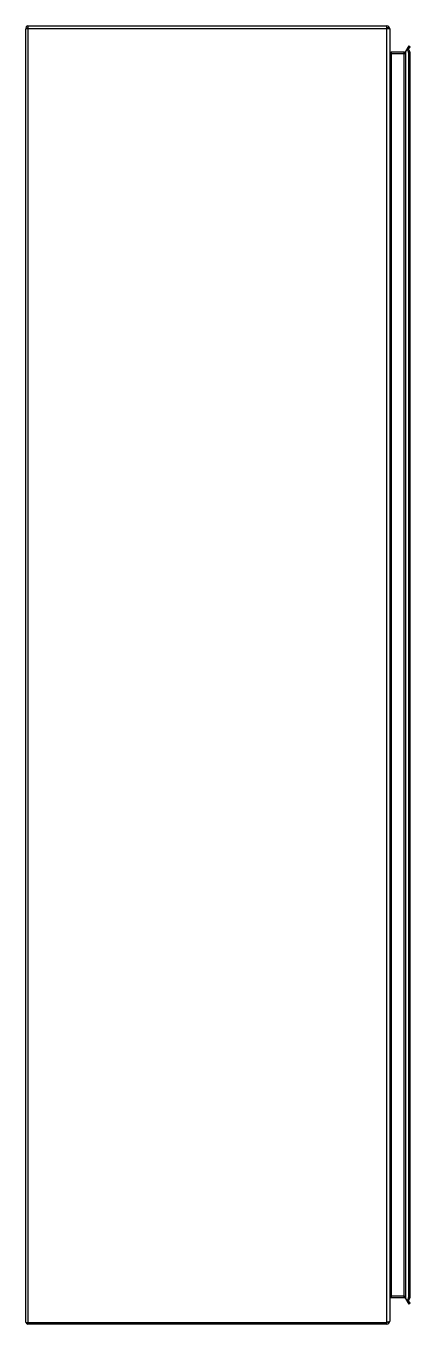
# Model space of a CAD drawing. Header units: millimetres. Extents: x 285 to 581, y 97 to 1097.
import ezdxf

# ---------------------------------------------------------------- set-up
doc = ezdxf.new("R2010")
doc.units = ezdxf.units.MM
doc.header["$LTSCALE"] = 77.633085
doc.layers.add('PART', color=7, linetype='CONTINUOUS')

msp = doc.modelspace()

# ---------------------------------------------------------------- linework, layer by layer
at = {"layer": 'PART', "color": 7, "linetype": 'CONTINUOUS'}
for p, q in [((284.9, 98.29), (284.9, 1094.74)), ((564.91, 1094.74), (284.9, 1094.74)), ((286.13, 1095.49), (285.21, 1094.75)), ((286.25, 1096.94), (286.25, 98.14)), ((286.25, 1096.94), (562.71, 1096.94)), ((562.71, 96.94), (562.71, 1096.94)), ((564.91, 1094.74), (564.91, 99.14)), ((579.47, 1081.54), (576.93, 1077.14)), ((579.38, 1078.99), (580.51, 1080.94)), ((579.47, 1081.54), (580.51, 1080.94)), ((565.91, 1076.64), (565.91, 117.24)), ((576.06, 1076.64), (565.91, 1076.64)), ((576.06, 1075.44), (565.91, 1075.44)), ((576.06, 117.24), (576.06, 1076.64)), ((576.93, 1076.54), (578.34, 1078.99)), ((576.93, 1077.14), (577.19, 1076.99)), ((576.93, 1076.54), (576.93, 117.34)), ((579.38, 1078.99), (578.34, 1079.59)), ((578.34, 1078.99), (579.38, 1078.99)), ((579.47, 117.26), (579.47, 1076.61)), ((580.51, 1076.61), (579.47, 1076.61)), ((580.51, 117.26), (580.51, 1076.61)), ((576.06, 118.44), (565.91, 118.44)), ((576.06, 117.24), (565.91, 117.24)), ((578.34, 114.89), (576.93, 117.34)), ((577.19, 116.89), (576.93, 116.74)), ((576.93, 116.74), (579.47, 112.34)), ((579.38, 114.89), (578.34, 114.89)), ((578.34, 114.29), (579.38, 114.89)), ((580.51, 112.94), (579.38, 114.89)), ((579.47, 117.26), (580.51, 117.26)), ((580.51, 112.94), (579.47, 112.34)), ((284.91, 98.14), (284.9, 98.29)), ((284.91, 98.14), (562.71, 98.14)), ((562.71, 96.94), (286.25, 96.94))]:
    msp.add_line(p, q, dxfattribs=at)
for centre, radius, start, end in [((286.25, 1095.59), 1.35, 90, 218.84177), ((286.25, 1095.59), 0.152, 115.57912, 218.84177), ((562.71, 1094.74), 2.2, 0, 90), ((562.71, 1094.74), 1, 0, 90), ((565.91, 1077.64), 1, 209.99998, 270), ((576.06, 1077.64), 1, 270, 329.99137), ((561.04, 1069.4), 19.78, 26.52789, 28.9891), ((560.08, 1068.92), 20.86, 25.94639, 26.54375), ((559.2, 1068.49), 21.84, 24.20776, 25.93777), ((557.47, 1067.72), 23.73, 22.01931, 24.1997), ((565.91, 116.24), 1, 90, 119.99998), ((576.06, 116.24), 1, 30.00863, 90), ((561.35, 124.31), 19.43, 330.99938, 332.41676), ((560.62, 124.69), 20.26, 332.41407, 333.4581), ((560.08, 124.96), 20.86, 333.45625, 334.05361), ((559.2, 125.39), 21.84, 334.06223, 335.79224), ((557.47, 126.16), 23.73, 335.8003, 337.98069), ((286.25, 98.29), 1.35, 175.90684, 270), ((562.71, 99.14), 2.2, 270, 360)]:
    msp.add_arc(centre, radius, start, end, dxfattribs=at)
for points, knots in [([(564.91, 1077.64), (564.91, 1077.52), (564.96, 1076.99), (565.2, 1076.51), (565.41, 1076.17)], [0, 0, 0, 0, 0.235383, 1, 1, 1, 1]), ([(580.51, 1076.61), (580.42, 1076.82), (580.08, 1077.63), (579.7, 1078.42), (579.38, 1078.99)], [0, 0, 0, 0, 0.2585, 1, 1, 1, 1]), ([(565.91, 118.44), (565.82, 118.32), (565.49, 117.86), (565.18, 117.37), (565.04, 116.97)], [0, 0, 0, 0, 0.262876, 1, 1, 1, 1]), ([(579.38, 114.89), (579.49, 115.07), (579.9, 115.85), (580.26, 116.65), (580.51, 117.26)], [0, 0, 0, 0, 0.241458, 1, 1, 1, 1]), ([(564.91, 99.14), (564.91, 98.99), (564.46, 98.69), (564.09, 98.56), (563.81, 98.47)], [0, 0, 0, 0, 0.33799, 1, 1, 1, 1])]:
    msp.add_open_spline(points, degree=3, knots=knots, dxfattribs=at)
for points in [[(565.41, 1076.17), (565.57, 1075.92), (565.74, 1075.68), (565.91, 1075.44)], [(576.06, 1075.44), (576.3, 1075.69), (576.55, 1075.94), (576.74, 1076.23)], [(576.74, 1076.23), (576.81, 1076.33), (576.88, 1076.43), (576.93, 1076.54)], [(576.4, 118.07), (576.29, 118.2), (576.18, 118.32), (576.06, 118.44)], [(576.71, 117.71), (576.61, 117.83), (576.51, 117.95), (576.4, 118.07)], [(576.93, 117.34), (576.87, 117.47), (576.79, 117.59), (576.71, 117.71)], [(563.25, 98.3), (563.07, 98.24), (562.89, 98.19), (562.71, 98.14)], [(563.81, 98.47), (563.63, 98.41), (563.44, 98.35), (563.25, 98.3)]]:
    msp.add_open_spline(points, degree=3, dxfattribs=at)

doc.saveas('drawing.dxf')
